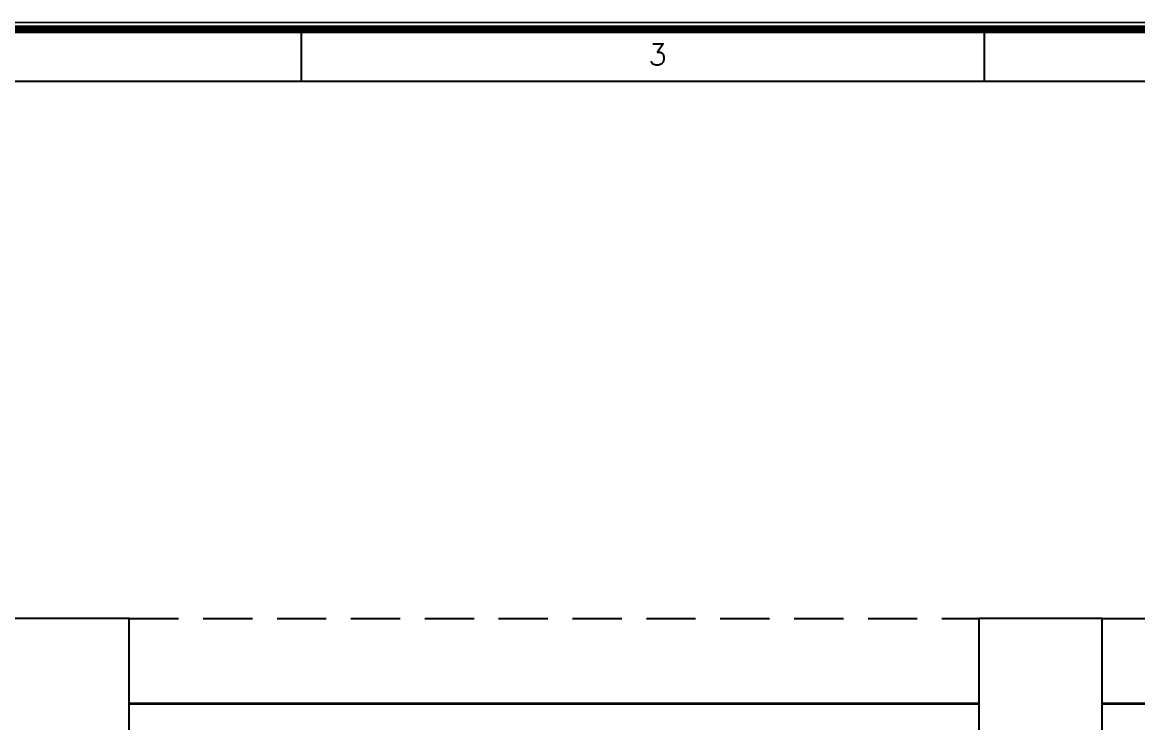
# Model space of a CAD drawing. Extents: x 3485972 to 3601240, y -673889 to -591207.
# Drawn here: x 3492614 to 3499408, y -595475 to -591207 of the extents above; entities that cross this region are included whole.
import ezdxf
from ezdxf.enums import TextEntityAlignment as Align

# ---------------------------------------------------------------- set-up
doc = ezdxf.new("R2010")
doc.units = 0
doc.header["$LTSCALE"] = 6
doc.header["$MEASUREMENT"] = 0
doc.linetypes.add('HIDDEN', pattern=[0.375, 0.25, -0.125])
doc.layers.add('AREA', color=193, linetype='CONTINUOUS', plot=False)
for name, color, linetype in [('Chajja', 7, 'CONTINUOUS'), ('COL', 5, 'CONTINUOUS'), ('TITLE', 7, 'CONTINUOUS')]:
    doc.layers.add(name, color=color, linetype=linetype)
doc.layers.add('WALL', color=8, linetype='CONTINUOUS', lineweight=35)
doc.styles.add('ROMANS', font='romans.shx')

# ---------------------------------------------------------------- blocks, each defined once
blk = doc.blocks.new('A$C66962185')
at = {"layer": 'TITLE', "color": 7}
for p, q in [((60.372, -140930.66), (60.372, -140928.365)), ((90.635, -140930.66), (90.635, -140928.365))]:
    blk.add_line(p, q, dxfattribs=at)
at = {"layer": 'TITLE'}
blk.add_line((2.142, -140930.66), (360.704, -140930.66), dxfattribs=at)
at = {"layer": 'TITLE', "color": 7, "const_width": 0.355}
blk.add_lwpolyline([(363, -140928.365), (363, -141178.329), (0, -141178.329), (0, -140928.365)], close=True, dxfattribs=at)
at = {"layer": 'TITLE', "color": 7, "style": 'ROMANS'}
blk.add_text('3', height=0.952, dxfattribs=at).set_placement((76.149, -140929.478), align=Align.MIDDLE)

msp = doc.modelspace()

# ---------------------------------------------------------------- linework, layer by layer
at = {"layer": 'AREA'}
for points in [[(3485972.3, -591208), (3535959.9, -591207.2), (3535959.9, -625655.9), (3485972.3, -625656.7)], [(3486015.1, -591250.8), (3535917.2, -591249.9), (3535917.2, -625613.1), (3486015.1, -625613.9)]]:
    msp.add_lwpolyline(points, close=True, dxfattribs=at)
at = {"layer": 'Chajja', "linetype": 'HIDDEN', "ltscale": 200}
for p, q in [((3493265.7, -594840), (3498440.7, -594840)), ((3499190.7, -594840), (3505150.7, -594840))]:
    msp.add_line(p, q, dxfattribs=at)
at = {"layer": 'COL'}
for points in [[(3492515.7, -595590), (3493265.7, -595590), (3493265.7, -594840), (3492515.7, -594840)], [(3498440.7, -595590), (3499190.7, -595590), (3499190.7, -594840), (3498440.7, -594840)]]:
    msp.add_lwpolyline(points, close=True, dxfattribs=at)
at = {"layer": 'WALL', "linetype": 'ByBlock'}
for p, q in [((3498440.7, -595360), (3493265.7, -595360)), ((3505150.7, -595360), (3499190.7, -595360))]:
    msp.add_line(p, q, dxfattribs=at)

# ---------------------------------------------------------------- block references
at = {"layer": 'TITLE', "xscale": 137.4720978042101, "yscale": 137.4720968119004, "zscale": 137.4720972069543}
msp.add_blockref('A$C66962185', (3486015.1, 18782467), dxfattribs=at)

doc.saveas('drawing.dxf')
